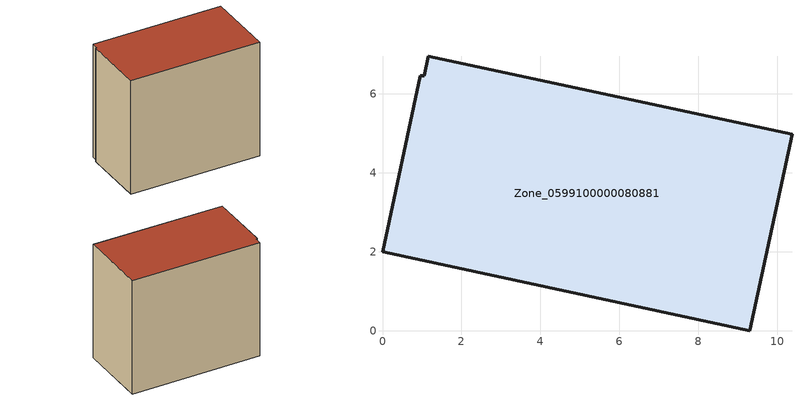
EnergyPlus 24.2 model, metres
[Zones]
Zone_0599100000080881
 floor ground (C_G): 1.06,6.47 1.16,6.96 10.37,4.98 9.3,0 0,2 0.95,6.47 z0
 wall outside (C_F): 9.3,0 10.37,4.98 1.16,6.96 1.06,6.47 0.95,6.47 0,2 9.3,0 z0:8.54
 roof outside (C_R): 1.16,6.96 1.06,6.47 0.95,6.47 0,2 9.3,0 10.37,4.98 z8.54
[BUILDING]
Pand.0599100000080881: North Axis=0; Terrain=City; Loads Convergence Tolerance Value=0.04; Temperature Convergence Tolerance Value=0.4; Solar Distribution=FullExterior; Maximum Number of Warmup Days=25; Minimum Number of Warmup Days=1
[Site:Location]
Rotterdam.The.Hague.AP_ZH_NLD Design_Conditions: Latitude=51.96; Longitude=4.45; Time Zone=1; Elevation=-4.5
[SITE:GROUNDTEMPERATURE:BUILDINGSURFACE]
18, 18, 18, 18, 18, 18, 18, 18, 18, 18, 18, 18
[MATERIAL] Thermal Absorptance=0.9; Solar Absorptance=0.7; Visible Absorptance=0.7
Name | Roughness | Thickness | Conductivity | Density | Specific Heat
G.TC.1975-1991 | MediumSmooth | 0.15 | 0.288461 | 540 | 1210
F.TC.1975-1991 | Rough | 0.3 | 0.230769 | 1920 | 840
R.TC.1975-1991 | MediumRough | 0.2 | 0.153846 | 1500 | 1000
[CONSTRUCTION]
C_G: G.TC.1975-1991
C_F: F.TC.1975-1991
C_R: R.TC.1975-1991
[ZONE]
Zone_0599100000080881: Type=1; Multiplier=1; Ceiling Height=Autocalculate; Volume=Autocalculate; Floor Area=autocalculate; Part of Total Floor Area=Yes
[ZONEINFILTRATION:DESIGNFLOWRATE]
Infil_Zone_0599100000080881: Zone or ZoneList or Space or SpaceList=Zone_0599100000080881; Schedule=AlwaysOn; Design Flow Rate Calculation Method=Flow/Area; Flow Rate per Floor Area=0.003; Constant Term Coefficient=1; Temperature Term Coefficient=0; Velocity Term Coefficient=0; Velocity Squared Term Coefficient=0
[HVACTEMPLATE:ZONE:IDEALLOADSAIRSYSTEM]
Zone_0599100000080881: Maximum Heating Supply Air Temperature=50; Minimum Cooling Supply Air Temperature=13; Maximum Heating Supply Air Humidity Ratio=0.0156; Minimum Cooling Supply Air Humidity Ratio=0.0077; Heating Limit=NoLimit; Cooling Limit=NoLimit; Dehumidification Control Type=ConstantSensibleHeatRatio; Cooling Sensible Heat Ratio=0.7; Dehumidification Setpoint=60; Humidification Control Type=None; Humidification Setpoint=30; Outdoor Air Method=None; Outdoor Air Flow Rate per Person=0.00944; Outdoor Air Flow Rate per Zone Floor Area=0; Outdoor Air Flow Rate per Zone=0; Demand Controlled Ventilation Type=None; Outdoor Air Economizer Type=NoEconomizer; Heat Recovery Type=None; Sensible Heat Recovery Effectiveness=0.7; Latent Heat Recovery Effectiveness=0.65
[ZONECONTROL:THERMOSTAT]
ThermostatControl_Zone_0599100000080881: Zone or ZoneList=Zone_0599100000080881; Control Type Schedule=DualSetpointControlType; Control 1=Thermostat_Zone_0599100000080881; Temperature Difference Between Cutout And Setpoint=0
[THERMOSTATSETPOINT:DUALSETPOINT]
Thermostat_Zone_0599100000080881: Heating Setpoint Temperature Schedule=HeatingSetpoint_Zone_0599100000080881; Cooling Setpoint Temperature Schedule=CoolingSetpoint_Zone_0599100000080881
[SCHEDULE:COMPACT]
HeatingSetpoint_Zone_0599100000080881: Through: 12/31, For: AllDays, Until: 24:00, 21
CoolingSetpoint_Zone_0599100000080881: Through: 12/31, For: AllDays, Until: 24:00, 24
DualSetpointControlType: Through: 12/31, For: AllDays, Until: 24:00, 4
AlwaysOn: Through: 12/31, For: AllDays, Until: 24:00, 1
